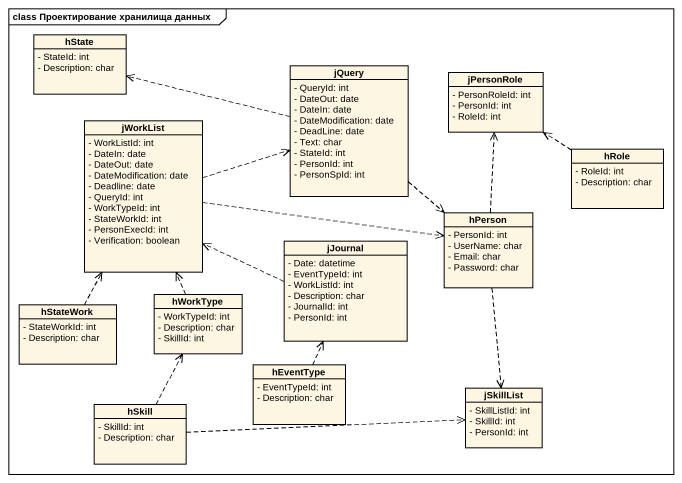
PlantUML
@startuml
mainframe class Проектирование хранилища данных
hide circle
hide empty members
skinparam classAttributeIconSize 0
class hState {
  - StateId: int
  - Description: char
}
class jQuery {
  - QueryId: int
  - DateOut: date
  - DateIn: date
  - DateModification: date
  - DeadLine: date
  - Text: char
  - StateId: int
  - PersonId: int
  - PersonSpId: int
}
class jPersonRole {
  - PersonRoleId: int
  - PersonId: int
  - RoleId: int
}
class jWorkList {
  - WorkListId: int
  - DateIn: date
  - DateOut: date
  - DateModification: date
  - Deadline: date
  - QueryId: int
  - WorkTypeId: int
  - StateWorkId: int
  - PersonExecId: int
  - Verification: boolean
}
class hRole {
  - RoleId: int
  - Description: char
}
class hPerson {
  - PersonId: int
  - UserName: char
  - Email: char
  - Password: char
}
class jJournal {
  - Date: datetime
  - EventTypeId: int
  - WorkListId: int
  - Description: char
  - JournalId: int
  - PersonId: int
}
class hStateWork {
  - StateWorkId: int
  - Description: char
}
class hWorkType {
  - WorkTypeId: int
  - Description: char
  - SkillId: int
}
class hEventType {
  - EventTypeId: int
  - Description: char
}
class hSkill {
  - SkillId: int
  - Description: char
}
class jSkillList {
  - SkillListId: int
  - SkillId: int
  - PersonId: int
}
jQuery .left.> hState
jQuery ..> hPerson
jWorkList .right.> jQuery
jWorkList .right.> hPerson
hRole .up.> jPersonRole
hPerson .up.> jPersonRole
hPerson ..> jSkillList
jJournal .left.> jWorkList
hStateWork .up.> jWorkList
hWorkType .up.> jWorkList
hEventType .up.> jJournal
hSkill .up.> hWorkType
hSkill .right.> jSkillList
@enduml
